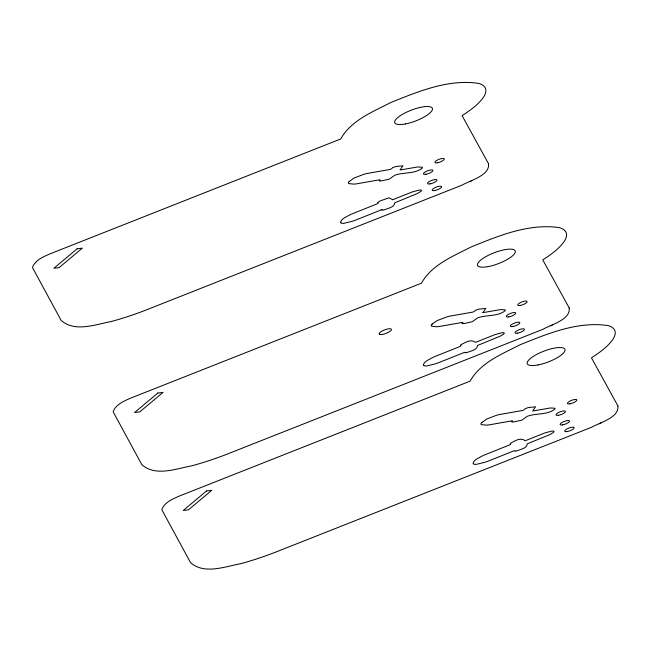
<?xml version="1.0" encoding="UTF-8"?>
<svg xmlns="http://www.w3.org/2000/svg" width="651" height="651" viewBox="0 0 651 651"><rect width="100%" height="100%" fill="white"/><g stroke="black" fill="none" stroke-linecap="round" stroke-linejoin="round"><path stroke-width="0.98" d="M349.392 181.344L348.334 182.711L348.602 183.574L353.762 184.119A32.534 9.407 -20.9 0 0 356.496 183.859L379.492 179.806A2.018 0.586 -20.9 0 1 380.046 180.099L379.134 180.864L380.469 180.954A14.037 4.052 -20.9 0 0 381.657 180.832L389.379 179.09L394.669 175.306C403.132 171.994 414.809 174.183 422.304 168.104A6.77 1.953 -20.9 0 0 422.263 167.201L417.739 166.957L400.064 170.001L402.945 165.785L396.329 166.469A11.14 3.222 -20.9 0 0 395.19 166.746L392.586 167.665L391.731 168.625A2.816 0.814 -20.9 0 1 391.039 169.008L390.356 169.301A1.961 0.57 -20.9 0 1 389.534 169.553L367.058 173.491A25.828 7.462 -20.9 0 0 363.665 174.378L354.331 177.926L349.123 181.572M432.24 323.978L431.174 325.345L431.45 326.208L436.609 326.753A32.534 9.407 -20.9 0 0 439.344 326.493L462.34 322.44A2.018 0.586 -20.9 0 1 462.894 322.733L462.047 323.547L463.317 323.588A14.037 4.052 -20.9 0 0 464.505 323.466L472.227 321.724L477.517 317.94C485.98 314.628 497.657 316.817 505.152 310.739A6.77 1.953 -20.9 0 0 505.111 309.835L500.586 309.591L482.912 312.635M481.952 422.361L480.894 423.728L481.162 424.59L486.321 425.136A32.534 9.407 -20.9 0 0 489.056 424.875L512.052 420.823A2.018 0.586 -20.9 0 1 512.614 421.116L511.694 421.881L513.029 421.97A14.037 4.052 -20.9 0 0 514.217 421.848L521.939 420.107L527.229 416.323C535.692 413.011 547.369 415.2 554.864 409.121A6.77 1.953 -20.9 0 0 554.823 408.218L550.307 407.974L532.632 411.017L535.504 406.802L528.848 407.493A11.14 3.222 -20.9 0 0 527.749 407.762L525.154 408.682L524.291 409.642A2.816 0.814 -20.9 0 1 523.607 410.024L522.924 410.317A1.961 0.57 -20.9 0 1 522.102 410.569L499.618 414.508A25.828 7.462 -20.9 0 0 496.225 415.395L486.899 418.943L481.691 422.589M431.971 324.206L437.179 320.561L446.513 317.013A25.828 7.462 -20.9 0 1 449.906 316.117L472.382 312.179A1.961 0.57 -20.9 0 0 473.204 311.935L473.887 311.642A2.816 0.814 -20.9 0 0 474.579 311.251L475.433 310.299L478.037 309.38A11.14 3.222 -20.9 0 1 479.136 309.111L485.792 308.419L482.912 312.635M477.517 345.486C477.5 349.351 472.846 350.401 468.98 351.8A14.037 4.052 -20.9 0 1 467.508 352.313L465.432 352.85L465.351 352.346A2.018 0.586 -20.9 0 0 464.008 352.541L438.465 362.753A32.534 9.407 -20.9 0 1 435.014 363.933L426.625 365.984L424.647 365.952L423.663 365.284M477.525 345.478L500.082 336.233L503.719 334.036L504.338 333.198L503.939 332.799A6.77 1.953 -20.9 0 0 502.23 332.661L495.305 334.5L475.539 342.353C472.016 339.61 467.866 340.921 463.658 343.329A11.14 3.222 -20.9 0 0 462.584 343.834L460.534 345.063L461.071 345.551A2.816 0.814 -20.9 0 1 460.778 345.933L460.347 346.267A1.961 0.57 -20.9 0 1 459.614 346.649L434.591 356.642A25.828 7.462 -20.9 0 0 431.377 358.196C428.578 359.995 424.281 361.272 423.394 364.82L423.695 365.431M392.691 199.719L412.457 191.866L419.382 190.035A6.77 1.953 -20.9 0 1 421.091 190.165L421.498 190.474L420.872 191.402L417.234 193.599L394.677 202.843C394.636 206.709 390.03 207.775 386.133 209.166A14.037 4.052 -20.9 0 1 384.668 209.679L382.585 210.216L382.511 209.712A2.018 0.586 -20.9 0 0 381.16 209.907M381.16 209.899L355.617 220.119A32.534 9.407 -20.9 0 1 352.167 221.299L343.777 223.35L341.799 223.317L340.815 222.65M392.634 199.727L389.095 197.814L380.851 200.679A11.14 3.222 -20.9 0 0 379.736 201.2L377.686 202.428L378.223 202.925A2.816 0.814 -20.9 0 1 377.93 203.299L377.499 203.633A1.961 0.57 -20.9 0 1 376.766 204.015L351.743 214.008A25.828 7.462 -20.9 0 0 348.529 215.562C345.73 217.361 341.433 218.646 340.546 222.186L340.847 222.797M473.375 463.667L474.359 464.334L476.337 464.366L484.726 462.316A32.534 9.407 -20.9 0 0 488.177 461.136L513.72 450.915A2.018 0.586 -20.9 0 1 515.063 450.728L515.153 451.233L517.228 450.695A14.037 4.052 -20.9 0 0 518.701 450.183C522.566 448.783 527.212 447.742 527.229 443.868L549.794 434.616L553.431 432.419L554.058 431.589L553.659 431.182A6.77 1.953 -20.9 0 0 551.95 431.052L545.017 432.882L525.251 440.735C521.728 438.001 517.578 439.303 513.37 441.712A11.14 3.222 -20.9 0 0 512.296 442.216L510.246 443.453L510.775 443.966A2.816 0.814 -20.9 0 1 510.49 444.316L510.058 444.649A1.961 0.57 -20.9 0 1 509.326 445.032L484.311 455.025A25.828 7.462 -20.9 0 0 481.089 456.579C478.29 458.377 473.993 459.663 473.114 463.203L473.415 463.813M569.283 308.086L542.788 259.92C550.852 254.59 559.217 248.967 564.62 240.764A69.73 20.157 -20.9 0 0 565.825 231.968A69.519 20.091 -20.9 0 0 559.526 227.679C529.133 223.098 499.024 235.703 471.34 246.851C453.332 256.152 431.727 264.664 421.417 283.218L130.639 398.143C124.406 400.861 117.237 403.775 113.819 410.065A41.322 11.946 -20.9 0 0 113.258 412.01L141.828 464.659C155.491 476.866 176.087 468.728 191.923 465.79C205.496 462.096 218.834 457.547 231.862 452.258L542.844 329.357C550.844 324.654 570.911 319.674 569.186 307.931M488.592 163.824L462.096 115.65C470.16 110.328 478.534 104.705 483.937 96.503A69.73 20.157 -20.9 0 0 485.133 87.698A69.519 20.091 -20.9 0 0 478.835 83.418C448.441 78.828 418.333 91.441 390.649 102.589C372.649 111.891 351.044 120.402 340.733 138.956L49.948 253.882C43.723 256.6 36.546 259.513 33.128 265.795A41.322 11.946 -20.9 0 0 32.566 267.748L61.137 320.398C74.8 332.596 95.396 324.458 111.24 321.529C124.805 317.834 138.142 313.286 151.178 307.996L462.153 185.096C470.152 180.392 490.219 175.404 488.494 163.67M617.954 406.012L591.466 357.847C599.522 352.516 607.896 346.893 613.299 338.691A69.73 20.157 -20.9 0 0 614.503 329.894A69.519 20.091 -20.9 0 0 608.205 325.606C577.811 321.024 547.703 333.629 520.019 344.778C502.011 354.087 480.405 362.591 470.095 381.152L179.318 496.07C173.085 498.788 165.907 501.701 162.498 507.992A41.322 11.946 -20.9 0 0 161.936 509.936L190.507 562.586C204.17 574.792 224.758 566.655 240.601 563.717C254.175 560.023 267.512 555.474 280.54 550.193L591.523 427.284C599.522 422.58 619.589 417.6 617.864 405.858M470.063 181.539A9.732 2.816 -20.9 0 1 471.812 180.685M599.433 423.728A9.732 2.816 -20.9 0 1 601.182 422.873M550.754 325.801A9.732 2.816 -20.9 0 1 552.504 324.947M77.143 248.796L53.862 268.293L59.078 267.626L82.36 248.129L77.143 248.796M157.827 393.058L134.545 412.555L139.77 411.888L163.051 392.39L157.827 393.058M206.505 490.984L183.224 510.49L188.448 509.814L211.73 490.317L206.505 490.984M405.37 123.95A20.173 5.835 -20.9 0 0 432.435 108.505A20.173 5.835 -20.9 0 0 402.79 114.137A20.173 5.835 -20.9 0 0 405.37 123.95M425.982 174.265A5.045 1.457 -20.9 0 0 432.891 170.424A5.045 1.457 -20.9 0 0 425.583 171.726A5.045 1.457 -20.9 0 0 425.982 174.265M437.415 162.799A5.045 1.457 -20.9 0 0 444.316 158.958A5.045 1.457 -20.9 0 0 437.016 160.26A5.045 1.457 -20.9 0 0 437.415 162.799M430.091 183.883A5.045 1.457 -20.9 0 0 436.992 180.042A5.045 1.457 -20.9 0 0 429.693 181.336A5.045 1.457 -20.9 0 0 430.091 183.883M434.713 190.54A5.045 1.457 -20.9 0 0 441.614 186.699A5.045 1.457 -20.9 0 0 434.315 187.993A5.045 1.457 -20.9 0 0 434.713 190.54M567.273 431.556A5.045 1.457 -20.9 0 0 574.174 427.715A5.045 1.457 -20.9 0 0 566.875 429.009A5.045 1.457 -20.9 0 0 567.273 431.556M562.651 424.9A5.045 1.457 -20.9 0 0 569.552 421.059A5.045 1.457 -20.9 0 0 562.252 422.353A5.045 1.457 -20.9 0 0 562.651 424.9M569.975 403.815A5.045 1.457 -20.9 0 0 576.876 399.974A5.045 1.457 -20.9 0 0 569.576 401.276A5.045 1.457 -20.9 0 0 569.975 403.815M558.542 415.281A5.045 1.457 -20.9 0 0 565.45 411.44A5.045 1.457 -20.9 0 0 558.151 412.742A5.045 1.457 -20.9 0 0 558.542 415.281M537.929 364.967A20.173 5.835 -20.9 0 0 564.995 349.522A20.173 5.835 -20.9 0 0 535.35 355.153A20.173 5.835 -20.9 0 0 537.929 364.967M517.561 333.174A5.045 1.457 -20.9 0 0 524.462 329.333A5.045 1.457 -20.9 0 0 517.163 330.627A5.045 1.457 -20.9 0 0 517.561 333.174M512.939 326.517A5.045 1.457 -20.9 0 0 519.84 322.676A5.045 1.457 -20.9 0 0 512.54 323.97A5.045 1.457 -20.9 0 0 512.939 326.517M520.263 305.433A5.045 1.457 -20.9 0 0 527.164 301.592A5.045 1.457 -20.9 0 0 519.864 302.886A5.045 1.457 -20.9 0 0 520.263 305.433M508.83 316.899A5.045 1.457 -20.9 0 0 515.738 313.058A5.045 1.457 -20.9 0 0 508.431 314.352A5.045 1.457 -20.9 0 0 508.83 316.899M488.217 266.584A20.173 5.835 -20.9 0 0 515.283 251.14A20.173 5.835 -20.9 0 0 485.638 256.763A20.173 5.835 -20.9 0 0 488.217 266.584M379.411 334.223A6.502 1.88 -20.9 0 0 386.938 333.027A6.494 1.88 -20.9 0 0 391.259 329.08A6.494 1.88 -20.9 0 0 383.748 330.269A6.502 1.88 -20.9 0 0 379.411 334.223"/></g></svg>
